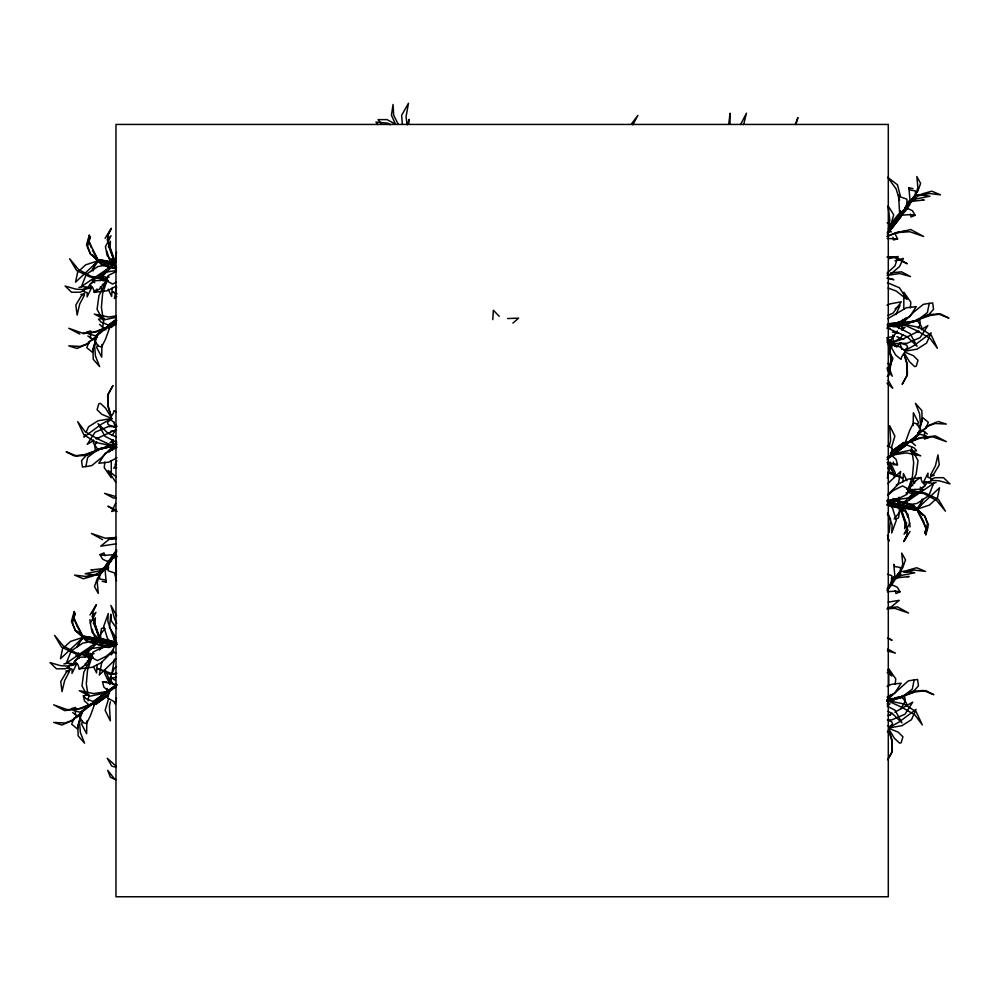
<?xml version="1.0" encoding="UTF-8"?>
<svg xmlns="http://www.w3.org/2000/svg" width="1000" height="1000" viewBox="0 0 1000 1000"><rect width="100%" height="100%" fill="white"/><g stroke="black" fill="none" stroke-linecap="round" stroke-linejoin="round"><path stroke-width="1.5" d="M730.037 123.3L730.062 113.225L728.725 124.3M83.413 637.863L83.4 636.2L91.812 637.5M110.763 263.9L98.125 261.613L98.5 259.637L106.912 260.95M98.663 260.5L98.5 259.637M916.812 508.162L916.6 510.3L916.812 508.162L904.338 506.037M888.188 344.6L888.75 344.938L890.062 341.95L887.537 340.538M86.812 721.012L86.638 733.737L81.562 724.038L82.55 721.225M101.912 344.45L101.737 357.175L96.662 347.488L97.638 344.675M913.188 425.487L913.363 412.762L918.438 422.45L917.45 425.262M899.788 213.825L899.85 210.75M78.325 716.3L75.375 714.625L75.588 707.487L71.5 708.6L73.987 710.6L81.788 712.712L77.312 728.85L71.688 724.262L73.9 718.388L81.788 712.712L80.062 714.5M90.463 338.062L90.675 330.925L86.6 332.038L89.075 334.038L96.875 336.15L92.413 352.287L86.788 347.7L89 341.825L96.875 336.15L93.425 339.738L87.812 335.975M922.65 430.75L924.625 431.875L924.412 439.012L928.5 437.9L926.012 435.9L918.213 433.787L918.888 431.112M102.387 647.588L103.162 645.812L109.175 647.325L116.412 644.562M892.325 499.538L896.838 500.675L897.35 498.525M111.287 460.637L111.25 477.725L104.25 467.7L104.8 462.025M903.812 309.3L903.838 292.2L910.85 302.238L910.3 307.913M888.713 685.85L888.75 668.763L895.75 678.8L895.2 684.463M899.837 213.888L900 210.938M110.213 680.15L109.963 684.463L104.688 673.512L105.45 670.837M889.788 466.35L890.037 462.038L895.312 472.975L894.163 477M112.188 287.987L111.675 296.4L108.15 289.15M97.1 664.538L96.587 672.962L93.637 666.912M902.9 481.95L903.413 473.537L906.95 480.788M492.762 319.613L493.363 310.25L499.25 316.35M115.588 262.1L114.738 265.462L115.288 262.6L98.275 260.087M115.275 262.113L116.562 251.988M100.075 640.812L100.412 638.413L114.625 641.812M100.3 637.188L100.538 634.225L104.987 628.575M114.488 639.888L114.812 635.837M899.7 509.3L899.463 512.263L894.125 519.05M886.8 505.025L899.587 508.075L899.925 505.675M116.713 555.712L113.95 553.587L114.787 553.975L116.613 551.625M408.612 123.963L409.137 119.375L407.337 124.763M111.412 676.988L110.612 682.85L105.363 670.288M111.8 674.062L114.438 659.075M887.4 478.288L888.2 472.438M888.787 468.038L889.388 463.65L894.638 476.2M105.938 329.862L102.7 327.3L104.1 318.175L98.488 319.175L101.075 322.088L109.05 325.288M88.075 700.812L89 694.737L83.387 695.738L84.45 700.875L89.763 705.562M911.7 447.2L911 451.763L916.612 450.763L914.025 447.85L906.038 444.65M100.412 638.413L99.65 642.013L111.375 644.788M99.65 642.013L100.113 639.225L117.1 643M887.175 504.237L899.887 507.275L900.438 504.725L887.163 501.362M93.012 270.925L94.012 265.35L97.513 261.625M78.162 646.087L78.925 641.9L83.3 637.263L73.625 617.587L75.325 613.05L72.5 622.762L75.425 630.55L83.3 637.263L76.725 647.013M922.087 499L921.075 504.588L916.7 509.237L926.375 528.9L924.675 533.438L927.5 523.725L924.575 515.95L916.7 509.237L923.275 499.475M888.838 375.487L891.462 361.325L889.312 345.075M116.625 287L114.388 298.5L116.737 296.488M889.2 223.2L889.837 220.188L888.075 205.938L893.713 214.788L890.788 225.188M116.45 697.875L115.138 703.925L113.925 701.425L107.662 698.138L109.462 691.513L116.325 686.575M95.588 341.825L94.625 346.087L95.487 356.075L99.637 366.613L93.25 359.312L92.925 349.25L95.125 341.975M80.5 718.388L79.538 722.65L80.388 732.638L84.55 743.162L78.15 735.875L77.838 725.812L80.025 718.538M919.5 428.113L920.462 423.85L919.613 413.862L915.45 403.325L921.85 410.625L922.163 420.675L919.975 427.962M112.275 450.475L113.263 446.138L112.713 440M902.387 329.925L901.825 323.8L902.825 319.462M110.438 701.8L109.4 706.175L110.325 720.825L105.125 710.35L108.575 698.838M889.225 446.15L890.6 440.325L889.675 425.675L894.875 436.15L891.425 447.65M116.237 447.713L113.275 448.013L112.137 445.962L113.238 444.25L116.275 443.95M892.775 326.587L902.65 325.25L901.812 321.925L897.387 322.375M887.55 701.812L887.513 699.15L890.763 694.538M743.625 124.6L746.462 113.175L740.612 124.5M919.55 428.45L922.688 417.638L928.312 422.238L926.1 428.113L918.213 433.787L921.675 430.2M928.162 526.587L925.738 535.013L926.525 529.913L923.438 521.025L916.7 509.237L939.525 487.775L937.475 497.738L929.4 505.112L916.7 509.237L924.912 516.213L928.575 525.188M795.95 124.338L797.95 117.55L795.175 124.562M106.788 281.163L102.625 293.637L101.4 307.35L102.9 317.113M91.688 657.725L87.525 670.2L86.312 683.913L87.8 693.662M111.425 418.25L111.675 419.3M108.4 246.95L110.425 241.262L110.1 247.4L115.512 262.95M93.3 623.513L95.337 617.825L95 623.95L102.9 646.888L99.612 649.963M906.7 522.987L904.663 528.675L905 522.537L899.587 506.987M110.388 325.812L105.325 339.65L101.587 346.987L98.5 346.188L94.625 340.8L98.875 332.987L110.388 325.812L96.062 332.05L82.312 333.088L68.763 328.275L79.787 334.062M904.712 444.125L909.775 430.288L913.5 422.95L916.587 423.738L920.462 429.137L916.225 436.95L904.712 444.125L919.025 437.887L932.788 436.85L946.325 441.662L935.3 435.875L921.438 437.638L906.1 443.587M900.05 505.288L900.35 504.475M896.85 346.625C894.75 342.575 885.013 342.212 890.987 345.887M887.525 474.15L890.387 467.475L887.688 468.237M103.075 647.725L103.162 645.812M115.013 464.775L116.788 460.725M895.938 314.6L900.075 305.163L895.113 308.788M78.987 287.413L82.788 286.663L91.75 287.387L87.112 296.825L87.175 292.587L82.513 291.087L84.4 288.525L91.75 287.387L89.188 288.463M76.662 663.95L72.025 673.375L72.088 669.15L67.425 667.65L69.312 665.088L76.662 663.95L70.838 665.713M923.337 482.55L927.975 473.113L927.913 477.35L932.575 478.85L930.688 481.413L923.337 482.55L926.25 481.662M85.075 434.538L83.925 437.113L101.237 424.275L111.8 418.462L98.025 420.8L88.537 426.812L86.225 431.962M115.337 644.613L111.875 651.95L116.363 653.2M115.55 503.413L111.713 511.475L115.913 510.312M107.325 236.588L111.275 228.412L105.075 238.425M92.238 613.15L96.175 604.963L89.975 614.975M910.025 531.512L903.825 541.525L907.763 533.35M87.212 642.362L82.938 643.075L71.162 650.888L66.363 663.1L100.037 640.225L92.075 632.238L90.35 623.3L95.938 612.337L92.075 616.125L100.037 640.225L88.713 651.35L85.062 657.275M899.963 506.275L907.925 514.25L909.65 523.188L904.062 534.163L907.925 530.375L899.963 506.275L933.637 483.387L928.838 495.613L917.062 503.425L899.963 506.275L905.987 522.487L907.387 534.625L903.825 541.525M115.237 443.7L116.463 441.337M897.412 330.975L890.675 340.188M898.637 328.6L899.85 326.238M111.275 228.412L107.713 235.312L109.113 247.45L115.125 263.663L103.8 274.788L100.162 280.725M102.125 277.175L105.9 269.862M96.175 604.963L92.613 611.875L94.012 624.012L99.537 638.875M87.025 653.725L90.8 646.425M909.2 500.075L912.975 492.762M106.562 281.1L98.963 295.587L97.062 309.312L102.825 319.962M91.463 657.65L83.863 672.15L81.975 685.863L87 695.188M908.538 488.837L916.137 474.35L918.025 460.625L912.275 449.975M84.5 295L79.688 304.075L77.125 315.062L75.838 305.025L81.15 296.163L84.688 293.238M69.4 671.562L64.6 680.638L62.025 691.625L60.75 681.587L66.05 672.725L69.588 669.8M930.6 474.938L935.4 465.863L937.975 454.875L939.25 464.913L933.95 473.775L930.413 476.7M632.812 124.812L637.888 115.4L631.413 124.025M82.45 713.438L81.2 711.85L94.725 701.5L81.112 711.975M917.55 433.05L918.8 434.637L905.275 445L918.888 434.513M96.775 441.688L94.688 445.487L95.3 449.8L98.175 449.913L93.425 443.1L93.387 440.175M918.312 328.25L920.413 324.45L919.788 320.138L916.912 320.025L921.675 326.838L921.7 329.75M901.125 708.6L905.312 701.012L904.7 696.688L901.825 696.575L906.575 703.388L906.612 706.312M105.087 279.637L106.463 277.288L99.537 275.4L100.213 276.688L105.838 279.163M90 656.2L91.363 653.85L84.45 651.963L85.125 653.238L92.15 656.338L84.237 665.7L79.513 669.013L77.787 664.425L74.638 660.987L80 657.312L92.15 656.338L75.912 652.825L63.325 645.962L54.562 635.337L61.55 647.1L74.612 653.4L92.15 656.338M910 490.3L908.637 492.65L915.55 494.538L914.875 493.25L909.25 490.775M112.287 435.412L115.862 429.5M899.237 340.438L902.812 334.525M914.938 489.212L911.287 495.138L900.987 505.262M105.838 282.025L103.737 285.387L102.35 284.337M91.45 657.463L88.637 661.95L87.263 660.888M908.55 489.038L911.363 484.55L912.738 485.6M110.5 562.075L115.337 554.575L116.425 571.987M899.762 215.362L906.85 206.45L906.925 199.163L899.987 196.762L898.55 195.287L899.762 215.362L902.975 210.362M887.438 732.062L890.312 727.688L887.95 725.713M96.213 335.425L109.825 324.938L96.213 335.425L97.475 337.013M91.825 270.462L98.387 260.7L88.725 241.038L90.425 236.5L87.6 246.213L90.525 253.988L98.387 260.7L75.562 282.162L77.625 272.2L85.688 264.825L98.387 260.7L92.413 250.225M108.7 566.038L106.25 569.612L108.75 567.888M891.3 580.462L893.75 576.888L891.25 578.6M109.237 451.95L113.263 446.138L100.875 458.2L91.775 465.575L85.85 466.625L87.675 457.4L97.362 449.888L111.825 446.475M901.825 323.8L917.738 320.05L927.412 312.538L929.25 303.312L923.325 304.363L914.225 311.737L901.825 323.8L919.175 327.45L931.287 335.262L937.412 348.3L929.95 338.3L917.312 330.95L901.825 323.8L905.85 317.987M103.188 570.9L104.975 568.413L90.9 569.975L93.062 569.788M911.912 199.037L910.125 201.525L924.2 199.963L922.038 200.15M898.6 573.1L895.025 578.088L909.1 576.512L906.938 576.712M116.512 464.387L113.763 468.162L116.65 467.612M887.275 376.425L888.962 374.15L890.9 359.688L889.287 345.05M104.15 567.825C132.625 531.287 100.075 569.138 105.275 568.6M104.65 568.212L115.013 554.4L114.525 554M105.325 568.713L110.463 561.788M105.775 568.987L108.362 565.575M906.737 204.363L909.3 200.912C914.5 200.637 900.138 219.8 898.938 214.713L900.688 212.425M907.6 203.263L909.312 200.95L910.962 202.162L900.1 215.688M904.638 208.15L909.775 201.225M910.45 201.725L900.075 215.538M893 580.212L894.725 577.9C897.5 578.138 889.275 587.312 887.212 590.262M890.4 583.562L894.675 577.788M895.35 578.288L887.6 588.65M116.15 555.225L114.412 557.513L116.15 555.163L115.013 554.4M887.212 590.2L890.688 585.612M113.95 557.2L115.688 554.913M900.688 212.488L898.938 214.713M899.412 215.025L902.025 211.588M114.388 555.8L104.963 568.088L95.562 575.1L85.15 573.713L99.175 570.95L108.888 564.575M900.7 214.137L910.138 201.85L919.538 194.838L929.938 196.225L915.925 198.988L906.2 205.362M887.5 588.237L895.037 578.4L900.913 574.025M113.95 553.587L116.7 549.925M889.3 225.938L898.375 214.225L901.137 216.35L887.412 234.05M899.2 214.762L888.288 228.775M898.487 218.312L900.312 215.963L901.125 216.488L887.45 233.9M114.763 554.3L116.575 551.962M900.337 215.637L887.575 231.988M115.337 554.575L108.238 563.488L108.175 570.775L115.113 573.175L116.55 574.65M887.325 588.575L891.762 583.013L891.825 575.725L887.663 574.288M116.45 319.288L109.237 324.55L111.3 327.375L111.1 326.062M106.013 692.513L94.375 700.825L95.438 703.3L96.213 703.925L108.188 695.25M891.812 451.238L903.787 442.562L904.562 443.2L905.625 445.662L893.988 453.975M111.15 654.875L113.975 651.425M107.25 279.775L99.338 289.137L94.612 292.45L92.888 287.863L89.725 284.425L95.087 280.75L107.25 279.775L91 276.275L78.425 269.413L69.65 258.775L76.638 270.538L89.7 276.85L105.787 279.538M899.1 497.262L897.1 499.6L898.388 505.15M88.825 285.938L96.175 277.65L105.7 272.113L116.463 270.562M108.688 328.387L111.062 326.562L108.8 328.25M73.737 662.487L81.075 654.212L90.6 648.662L102.9 646.888L100.337 635.8L101.475 628.55L104.125 627.438M93.6 704.938L95.975 703.112M906.4 441.55L904.025 443.375L906.287 441.688M926.263 484L918.925 492.287L909.4 497.825L897.1 499.6L898.587 504.038M97.037 289L93.95 292.35L107.3 290.75L116.275 286.15M116.088 658.825L99.3 675.062L101.812 662.113L112.112 651.975M887.812 483.6L900.7 471.438L898.188 484.375L887.887 494.525M887.325 232.662L889.287 230.65L889.85 223.688L887.1 222.7M887.763 699.362L908.225 680.925L914.15 679.862L912.325 689.087L902.638 696.612L888.175 700.025M111.8 418.462L107.45 422.575L108.275 424.75L115.25 427.212L113.725 421.838M904.388 350.45L907.638 347.362L906.812 345.188L899.837 342.725L901.75 349.45M889.287 727.013L892.55 723.925L891.725 721.75L887.537 720.263M899.287 497.55L897.1 499.6L905.312 509.212L907.812 517.362M93.588 339.15L96.875 336.15L86.013 344.575L76.988 348.462L68.775 345.863L80.062 346.45L89.2 343.15M76.3 717.7L81.788 712.712L70.925 721.137L61.9 725.025L53.688 722.412L64.963 723.012L74.1 719.7M887.075 273.1L894.925 265.975L898.1 256.462L889.038 258.663M921.513 430.788L918.213 433.787L929.075 425.363L936.812 422.025M83.3 637.263L60.475 658.725L62.525 648.763L70.6 641.388L81.888 637.712M512.913 323.113L518.6 318.15L507.6 318.538M113.15 650.413L106.5 656.1L97.475 660.6L91.388 657.35L92.963 652.163L102.575 647.337L114.288 646.125M887.962 495.138L893.5 490.4L902.525 485.9L908.612 489.15L907.038 494.325L897.425 499.15L887.175 500.225M114.213 427.25L116.55 425.275M897.375 345.637L900.888 342.688M113.3 439.95L110.037 442.65L112.925 442.475M901.787 329.988L905.062 327.275L902.175 327.463M887.788 705.638L889.963 703.838L887.075 704.025M98 450.562L97.963 448.862L98.637 450.062M917.087 319.375L917.138 321.075L916.462 319.875M887.3 700.475L902.275 696.712L902.038 697.625L901.363 696.438M113.688 687.738L116 685.925M96.512 335.975L109.725 325.087M116.438 684.362L94.138 701.1M88.375 706.95L81.2 711.85M81.425 712.525L85.9 709.038M116.838 685.525L94.575 702.138M109.637 692.987L95.438 703.3M890.362 453.512L904.562 443.2M887.788 457.35L905.425 444.363M911.862 439.212L918.575 433.963M915 436.9L918.8 434.637M887.038 459.412L905.863 445.387M108.25 328.013L110.95 326.688M88.138 707.288L94.625 701.65M90.638 705.25L94.038 702.725M904.15 443.25L906.838 441.925M905.375 444.85L911.625 439.55M116.487 666.637L114.188 668.35L109.612 679.013L116.35 677.125M887.113 457.45L890.537 454.975L892.337 448.363L887.325 445.725M109.237 324.55L116.275 319.525M109.675 325.575L116.775 320.5M110.525 326.737L116.475 322.488M111.3 327.375L116.237 323.725M96.213 703.925L108.05 695.45M891.95 451.037L903.787 442.562M887.7 318.712L906.35 307.787L916.263 306.65L909.875 316.5L897.05 323.075L887.987 323.938M901.363 322.962L904.675 322.113M891.112 581.912L900.825 575.538L914.85 572.788L904.438 571.388M97.188 573.413L93.287 575.9L83.362 578.763L74.55 575.1L85.8 576.438L94.338 574.462M99.775 571.737L104.975 568.413L106.2 582.2L102.137 581.312M915.312 198.2L910.125 201.525L908.888 187.738L912.962 188.625M919.212 195.7L921.8 194.025L931.725 191.175L940.55 194.838L929.3 193.5L920.763 195.475M904.112 572.25L906.712 570.588L916.637 567.737L925.45 571.4L914.2 570.062L904.237 572.362M113.575 445.462L97.713 449.075M901.513 324.475L917.387 320.863M99.712 571.688L104.975 568.413L97.3 578.638L94.488 586.562L98.275 593.413L97.238 582.45L99.5 574.425L104.975 568.413L99.588 574.275L99.7 579.012L105.275 579.975L106.2 582.2M915.387 198.25L910.125 201.525L917.788 191.3L920.612 183.375L916.825 176.525L917.862 187.488L915.588 195.512L910.125 201.525L915.512 195.662L915.4 190.925L909.812 189.963L908.888 187.738M93.612 440.462L87.225 444.35L95.025 432.275L108.112 426.625L117.05 426.488M96.163 438.913L115.85 429.762M918.938 331.025L903.587 338.7L889.125 343.587L895.688 355.062L901.062 359.375L901.812 356.6L905.4 351.138L900.688 347.163L889.125 343.587L897.788 339.663L899.475 337.775L896.85 336.65M921.488 329.475L927.862 325.588L920.075 337.663L906.975 343.312L890.612 343.562M107.762 267.938L113.9 264.375M95.125 643.062L100.037 640.225M901.188 505.562L907.337 502M890.062 341.95L886.938 340.838M888.062 457.875L893.4 454.913L906.287 452.9L920.75 455.838L910.075 450.262L897.212 453.013L887.975 458M904.613 350.75L913.863 345.662L931.175 332.825L926.55 343.113L917.075 349.137L904.825 351.213M889.525 727.312L898.763 722.225L916.075 709.388L911.462 719.675L901.975 725.7L889.737 727.775M113.275 448.013L114.075 447.587M901.025 322.35L901.812 321.925M117 457.775L108.737 462.15L98.837 463.288L105.225 453.438L116.762 447.512M887.125 686.538L891.263 684.35L901.162 683.2L894.775 693.05L887.087 697M102.463 662.05L92.212 667.3L78.85 668.913M896.263 485.1L907.788 479.188L921.15 477.587M116.3 271.475L108.05 275.613L106.487 280.788L112.562 284.037L116.438 282.113M94.038 451.488L98.175 449.913L87.238 455.2L76.688 456.037L66.175 451.788L74.237 455.913L84.887 454.487L98.175 449.913L90.013 453.812M921.05 318.45L916.912 320.025L927.862 314.738L938.4 313.9L948.913 318.15L940.863 314.025L930.212 315.45L916.912 320.025L922.362 317.425M905.962 695L901.825 696.575L912.763 691.3L923.312 690.462L933.825 694.7L925.763 690.575L915.113 692L901.825 696.575L908.625 693.337M888.487 715.263L892.337 713.425M894.887 712.2L912.775 702.138L904.975 714.225L891.888 719.875L887.412 719.938M886.988 305.3L889.8 303.962L901.325 301.775L893.1 313.087L887.862 315.475M102.963 280.75L106.875 278.913L102.863 280.663M104.35 280.512L106.775 278.837M105.113 281.962L107.525 280.275M87.95 657.688L91.788 655.475L87.762 657.212M89.6 657.837L92.212 656.612L92.525 657.212L88.612 659.05M88.713 659.137L92.625 657.3M909.987 487.975L907.375 489.2L910.088 488.062M907.475 489.275L908.138 490.637L910.825 489.8M912.237 489.275L908.138 490.637M110.175 561.188L106.525 561.05L102.65 559.188L99.975 554.65L104 552.925L104.85 555.638M904.925 208.75L908.562 208.888L912.45 210.738L915.113 215.287L911.087 217L910.25 214.3M891.038 585.35L893.475 585.438L897.35 587.3L900.025 591.85L896 593.562L895.15 590.862M107.925 280.55L108.038 281.438L106.438 278.125L109.125 276.988M92.825 657.1L92.95 658L91.35 654.688L94.025 653.55M905.975 492.95L908.65 491.812L907.05 488.5L907.175 489.387M895.875 519.062L898.525 517.95L899.663 510.7L899.025 507.925M887.212 236.287L895.837 232.675L909.775 231.737L923.662 236.475L910.75 229.513L897.387 232.787M84.062 290.6L80.213 292.2L71.612 292.275L65.1 286.025L75.862 289.137L84.475 289.587L91.75 287.387M68.963 667.15L65.113 668.763L56.525 668.838L50 662.588L60.775 665.7L69.388 666.15M931.038 479.338L934.887 477.738L943.475 477.663L950 483.913L939.225 480.8L930.612 480.337M98.175 449.913L87.188 454.275L81.55 460.637L82.425 467.038L85.65 466.55M887.138 236.462L898.487 231.975L906.9 230.975M916.912 320.025L927.9 315.663L933.538 309.3L932.663 302.9L929.45 303.387M901.825 696.575L912.812 692.225L918.45 685.85L917.575 679.463L914.35 679.95M114.438 557.688L117.175 556.613M108.987 326.35L93.65 332.3L82.875 333.675M887.062 275.35L891.012 273.85L899.55 266.525L903.388 258.463L894.975 260.775M114.038 645.675L116.95 644.562M925.9 426.788L935.037 423.488L946.312 424.075L938.1 421.475M97.725 449.787L112.7 446.025M917.375 320.15L902.387 323.913M894.463 698.162L899.488 696.675M902.288 697.425L887.212 701.2M98.35 449.263L106.175 446.95M908.913 322.987L916.737 320.675M895.125 699.15L900.35 697.613M895.212 234.062L897.6 238.9L893.625 239.938L892.887 237.237M888.787 340.575L891.575 339.913M116.463 317.225L105.025 319.675L94.35 314.1L108.812 317.038L115.962 315.925M80.862 294.538L83.775 293.913M931.325 476.025L934.237 475.4M65.763 671.087L70.138 670.163M889.188 347.362L891.912 346.788M105.75 446.575L113.162 445.062M109.987 447.425L113.375 447.212L110.412 447.825M909.55 321.613L901.725 322.725M901.938 324.875L909.35 323.363M887.05 699.675L892.975 698.462M887.9 700.738L893.825 699.538M886.838 701.438L894.25 699.925M886.775 337.762L894.163 336.287M936.112 482.525L932.3 483.275L924.837 482.663M63.888 663.975L67.7 663.213L75.163 663.825M90.062 641.888L98.612 640.462M888.162 602.163L899.275 600.325L890.888 607.175L888.012 607.388M96.125 438.312L98.875 437.9M916.225 332.038L918.975 331.625M915.8 195.125L919.4 194.587M95.688 575.35L99.3 574.812M899.5 571.862L904.312 571.15M888.775 275.138L899.825 273.512L910.537 276.6L901.525 271.825L890.525 272.887M111.45 674.237L114.513 673.8M108.188 538.962L116.613 537.962M887.6 608.025L897.425 606.862L908.562 613.038L894.675 608.3L886.938 608.812M116.137 543.837L100.725 546.175L109.113 539.325L116.287 538.775M902.6 322.587L888.138 323.725M902.95 323.975L887.05 325.087M902.65 325.25L887.562 326.388M112.45 444.688L116.938 444.237M112.137 445.962L116.562 445.513M112.487 447.35L116.888 446.9M893.438 325.775L896.475 325.475M116.312 497.85L113.562 498.113L104.562 493.338L115.275 496.413M116.875 673.337L112.325 673.75L97.6 668.512L109.925 674.45M901.137 215.263L910.763 214.55L915.113 215.287M113.963 554.675L104.325 555.388L99.975 554.65M887.412 591.725L895.675 591.112L900.025 591.85M116.163 537.475L105.325 538.2L91.438 533.462L102.575 539.637M887.562 257.275L893.763 256.962M887.275 328.325L890.1 328.188M899.963 339L904.175 338.812M110.925 431.125L115.125 430.938M887.675 715.425L890.475 715.3M887.225 238.475L897.6 238.9M887 256.925L893.125 256.938L907.188 263.738L895.312 256.887M890.362 456L892.962 456.5L896.175 459.487L897.475 464.725L893.55 464.7L893.363 461.962M111.363 645.6L101.1 645.512L86.675 641.525L76.975 631.175L86.9 640.65L100.938 645.288L115.725 645.6M109.637 690.487L107.037 689.987L103.825 687L102.525 681.775L106.45 681.8M888.838 231.775L891.438 231.85M888.012 325.838L897.1 326.887L910.15 333.675L917.087 346.325L907.212 336.788L887.013 327.912M116.838 644.412L99.775 640.612M887.163 462.45L897.475 464.725M117.175 684.7L102.525 681.775M98.663 259.8L113.987 262.475M98.138 260.912L114.913 263.875M99.887 261.525L104.012 262.162M98.125 261.613L114.85 264.562M916.963 508.325L900.238 505.375M912.45 507.987L915.212 508.413M916.963 509.025L900.188 506.062M916.425 510.138L901.1 507.463M916.6 510.3L900 506.863M90.525 637.45L83.4 636.2M83.038 637.475L99.812 640.438M87.55 638.513L91.675 639.15M83.038 638.162L99.763 641.112M85.95 638.763L99.862 641.275M908.388 508.512L916.825 509.85M83.175 636.65L100.3 639.312L91.912 637.663M909.312 490.4L925.387 493.088L938.45 499.4L945.438 511.163L936.675 500.525L924.087 493.663L907.85 490.163L912.475 476.3L913.688 462.587L911.775 450.037M886.975 339.188L889.837 339.675L897.188 346.625M106.775 262.6L109.575 263.15M111.825 445.825L95.925 442.488L83.812 434.675L77.688 421.637L85.138 431.637L97.788 438.988L111.862 445.487M888.175 700.662L904.075 704L916.188 711.825L922.312 724.862L914.862 714.862L902.212 707.5L888.138 701.012M892.387 332.075L898.188 333.288M886.988 278.15L893.85 279.713L887.925 278.012M91.35 654.688L92.3 655.763M887.45 501.637L900.438 504.725M887.962 505.087L899.587 508.075M100.487 638.663L114.925 642.1M99.562 641.762L114 645.2M887.45 502.825L900.225 505.887M893.562 499.538L897.262 500.425M104.938 646.587L107.938 647.337M102.737 646.075L108.763 647.575M893.062 498.562L897.575 499.7M103.212 265.363L116.188 268.962M911.875 504.575L898.9 500.975L887.175 500.875L899.062 501.213L913.1 505.85L923.025 515.312L913.325 504.963M115.925 767.288L111.788 766.137L107.25 758.238L116.463 766.462M887.4 650.85L895.438 653.162L887.725 649.062M888.475 346.112L891.45 346.987M116.037 268.725L102 264.088L92.062 254.625L101.775 264.962M887.675 472.738L902.4 477.987L890.075 472.038M116.713 293.387L112.688 291.95L116.8 293.938M888.1 288.05L896.225 291.038L907.013 299.5L899.388 287.738L887.513 282.75M93.963 701.838L85.975 698.65L83.387 695.738M904.737 352.075L913.325 355.637L918.012 360.25L916.25 366.225L914.663 366.575L909.475 361.712L904.85 354.038M889.638 728.625L898.225 732.188L902.925 736.812L901.15 742.788L899.575 743.138L894.388 738.275L889.75 730.588M110.363 417.863L101.775 414.3L97.075 409.688L98.85 403.713L100.425 403.363L105.612 408.225L110.25 415.9M888.075 711.462L892.113 713.35L902 722.875L895.062 710.238L887.225 706.162M115.962 436.912L107.888 433.15L98 423.612L104.938 436.262L116.688 442.375M886.925 368.025L889.675 369.35L892.288 376.188L887.188 369.738M115.825 779.788L110.325 777.15L107.713 770.312L114.5 778.913M887.875 638.25L892.087 640.288L888.138 638.013M116.35 510.275L107.912 506.2L117.137 511.525M395.55 124.237L387.025 119.6L378.075 119.65L381.413 123.688M892.887 344.787L896.488 346.775M889.725 343.038L895.7 346.375M887.05 342.463L889.525 343.837M887.562 341.213L890.05 342.6M887.875 363.387L890.4 364.95L892.95 358.438L888.938 351.587M111.337 677.812L115.225 680.225M390.363 124.763L387.938 123.212L375.962 122.062L377.825 124.525M895.863 578.713L894.725 577.9M924.625 431.875L927.288 433.963M887.125 672.3L891.912 676.062L887.675 669.525M116.475 477.013L108.088 470.438L115.712 482.2M72.713 712.537L75.375 714.625M910.238 440.925L915.55 445.613M116.188 412.287L114.038 410.562L113.275 413.338L109.688 418.8L114.412 422.775M94.375 700.825L95.15 701.45M95.85 703.25L94.9 702.212M98.387 260.7L90.188 253.725L86.525 244.75L89.362 234.925L88.575 240.025L91.225 247.65M82.125 636.263L75.088 630.275L71.425 621.312L74.262 611.475L73.475 616.587L76.125 624.2M886.988 383.113L892.75 388.263L888.213 380.363M99.55 324.325L102.7 327.3M889.925 344.45L891.538 346.175M923.2 490.45L920.375 487.238L921.488 493.162M91.888 279.488L94.725 282.7M75.85 654.975L78.688 658.188M890.65 505.875L892.562 508.113L896.275 520.25L891.737 532.95L892.15 525.125L887.775 512.812M111.613 262.863L109.787 260.725L106.875 251.225M113.438 264.988L116.175 268.2M110.3 641.737L107.438 638.387L103.725 626.237L108.263 613.55L107.85 621.375L115.087 642.175M98.338 641.55L102.9 646.888L100.688 642.95M904.587 443.612L905.1 444.275M110 325.662L110.512 326.325M900.812 507.463L903.363 511.025M111.737 258.913L114.275 262.475M116.688 628.488L111.363 620.938L110.8 614.288L109.488 627.513L115.85 637.587M887.5 463.45L889.175 466M890.863 468.55L892.537 471.1M109.975 679.212L113.338 684.325M887.325 513.95L890.512 518.987L889.2 532.212L888.637 525.562M76.562 625.475L82.55 635.95M897.837 500.913L900.05 504.85M115.037 265.087L116.525 267.712M887.65 538.475L889.1 541.075L887.463 535.237M116.675 615.825L110.9 605.425L114.987 620.013M107.062 688.462L108.513 691.1M107.613 280.65L106.95 279.3M398.15 124.138L393.675 115.213L393.062 104.5L391.45 115.188L395.45 124.213M92.212 656.612L91.675 655.387M913.612 480.613L914.725 483.1M100.363 286.837L101.475 289.325M85.275 663.388L86.388 665.888M903.55 442.863L903.988 443.875M115.712 620.763L116.65 623.462M904.25 354.4L907.075 363.162L907.438 374.425L902.138 384.375L906.925 376.1L907.138 364.988L904.15 354.475M889.15 730.962L891.988 739.725L892.337 750.987L887.7 759.7L891.825 752.663L892.038 741.55L889.062 731.038M111.325 417L108.012 406.775L107.662 395.513L112.963 385.55L108.175 393.837L107.963 404.95L111.375 416.962M899.6 200.138L896.162 188.988L887.675 177.288L897.525 184.838L900.387 196.238M92.188 629.138L94.688 637.275M114.712 573.7L116.5 580.825M115.425 259.237L116.075 262.013M114.65 636.487L115.962 642.163M93.6 276.775L94.438 281.212M78.513 653.325L79.35 657.775M406.975 123.963L406.037 116.85L408.475 103.238L401.613 115.363L402.362 123.863M909.65 523.188L910.1 526.962M89.9 619.538L90.35 623.3M892.9 334.95L893.288 341.938M902.763 564.038L900.5 572.075L895.025 578.088L893.8 564.3L894.725 566.525L900.3 567.487L900.413 572.225L895.025 578.088L898.975 575.625L895.025 578.088L902.7 567.85L905.512 559.925L901.725 553.075L902.763 564.038M95.288 702.375L90.225 716.213L86.5 723.55L83.413 722.75L79.538 717.362L83.775 709.538L95.288 702.375L78.562 708.863L64.7 710.612L53.675 704.825L67.213 709.65L80.975 708.612L95.288 702.375M86.263 274.325L81.463 286.55L115.125 263.663L107.163 239.562L111.037 235.775L105.45 246.75L107.175 255.688L115.125 263.663L98.038 266.512L86.263 274.325M894.212 577.463L891.637 580.925L894.225 577.513M915.763 480.8L907.85 490.163L920 489.188L925.362 485.513L922.212 482.075L920.487 477.488L915.763 480.8M115.938 686.4L106.6 691.575L93.713 693.6L79.25 690.65L89.925 696.225L102.788 693.475L115.975 686.35M888.288 124.438L115.975 124.438L115.975 896.762L888.288 896.762L888.288 124.438"/></g></svg>
